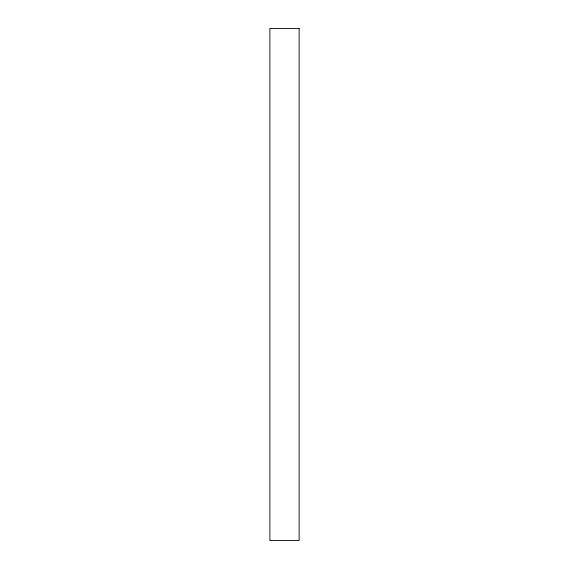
<?xml version="1.0" encoding="UTF-8"?>
<svg xmlns="http://www.w3.org/2000/svg" width="569" height="569" viewBox="0 0 569 569"><rect width="100%" height="100%" fill="white"/><g stroke="black" fill="none" stroke-linecap="round" stroke-linejoin="round"><path stroke-width="0.85" d="M299.13 28.45L269.87 28.45L269.87 540.55L299.13 540.55L299.13 28.45"/></g></svg>
